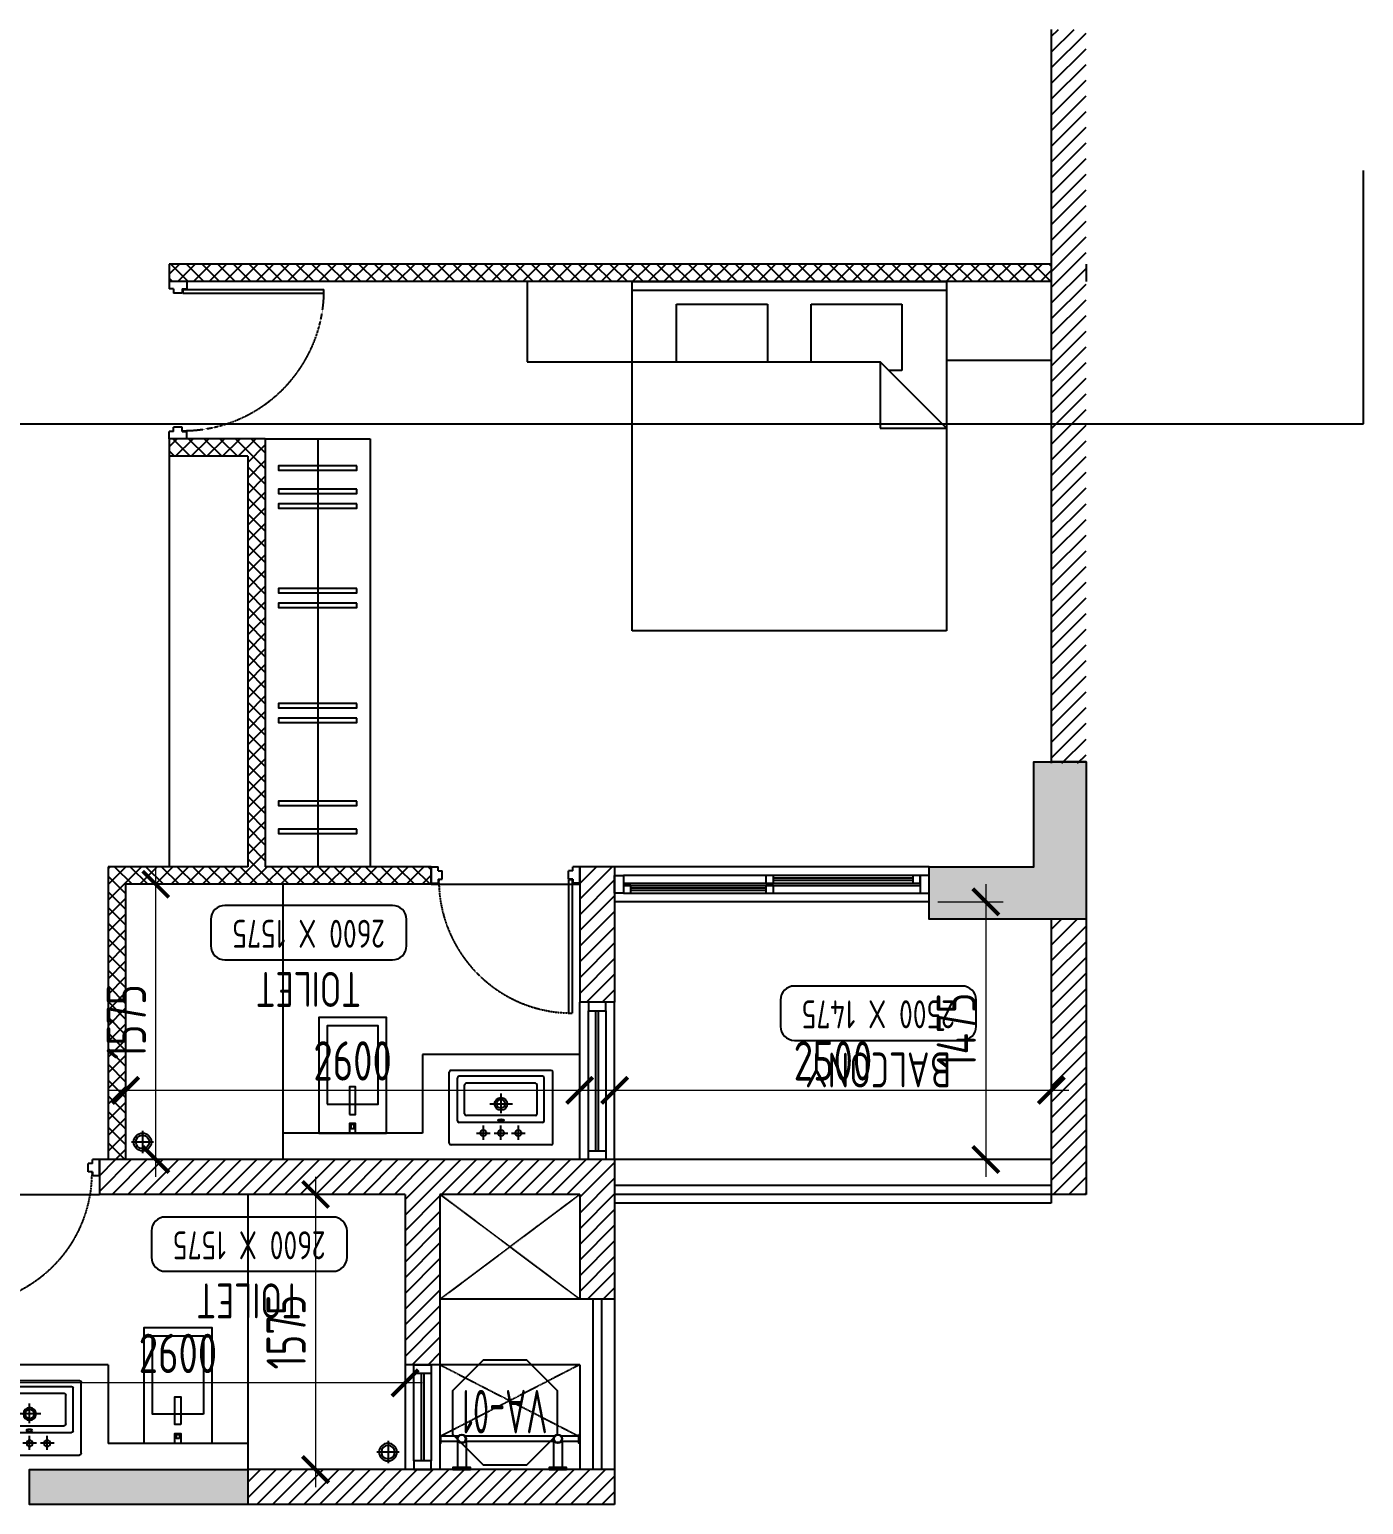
# Model space of a CAD drawing. Header units: millimetres. Extents: x -184691 to 158232, y -112569 to 33289.
# Drawn here: x 107968 to 115606, y -20239 to -11796 of the extents above; entities that cross this region are included whole.
import ezdxf
from ezdxf.enums import TextEntityAlignment as Align

# ---------------------------------------------------------------- set-up
doc = ezdxf.new("R2010")
doc.units = ezdxf.units.MM
doc.header["$LTSCALE"] = 10
doc.header["$PDMODE"] = 35
doc.header["$PDSIZE"] = 500
doc.linetypes.add('DASHED', pattern=[19.05, 12.7, -6.35])
doc.linetypes.add('HIDDEN', pattern=[9.525, 6.35, -3.175])
for name, color, linetype in [('07--DIM-1', 1, 'Continuous'), ('A--BLOCKWALL-1', 9, 'Continuous'), ('A--BLOCKWALL-2', 2, 'Continuous'), ('A--BLOCKWALL-3', 3, 'Continuous'), ('A--BLOCKWALL-HATCH', 8, 'Continuous'), ('A--CONCRETE-1', 9, 'Continuous'), ('A--DOWN', 34, 'Continuous'), ('A--FURNITURE-0', 253, 'Continuous'), ('A--FURNITURE-1', 9, 'Continuous'), ('A--GLAZING-0', 181, 'Continuous'), ('A--HANDRAIL-1', 9, 'Continuous'), ('A--HATCH-1', 8, 'Continuous'), ('A--SANITARY-0', 253, 'Continuous'), ('A--SHAFT-HIDDEN', 9, 'HIDDEN'), ('A--SPACENUMBER', 2, 'Continuous'), ('A--SPACENUMBER-1', 8, 'Continuous'), ('A--SPACEREF', 3, 'Continuous'), ('A--STELWRK-1', 9, 'Continuous'), ('A--Stucture', 9, 'Continuous'), ('A--TILING-1', 8, 'Continuous'), ('A--WINREF', 7, 'Continuous'), ('A--WINREF-1', 8, 'Continuous'), ('Typical floor Column Centre line$0$X-3rd Floor Column$0$A--COL250', 250, 'Continuous'), ('Typical floor Column Centre line$0$X-3rd Floor Column$0$A--CONCRETE-4', 4, 'Continuous')]:
    doc.layers.add(name, color=color, linetype=linetype)
doc.layers.add('A--STELWRK-2', color=2, linetype='Continuous', lineweight=25)
doc.styles.add('ISO', font='isocp2.shx', dxfattribs={"width": 0.8})
doc.dimstyles.new('A-DIM-100', dxfattribs={"dimscale": 100, "dimtxt": 2.25, "dimasz": 1.5, "dimexe": 1, "dimexo": 0.5, "dimgap": 0, "dimtad": 0, "dimdec": 0, "dimzin": 12, "dimdsep": 46, "dimtxsty": 'ISO', "dimblk": 'ARCHTICK', "dimcen": 1, "dimdle": 1, "dimclrd": 8, "dimclre": 8, "dimclrt": 256, "dimadec": 0, "dimazin": 3, "dimtfac": 1, "dimtdec": 0, "dimtmove": 1, "dimatfit": 2, "dimfxl": 1, "dimtvp": 0.75, "dimtolj": 1, "dimtzin": 12, "dimlwd": 18, "dimlwe": 18, "dimarcsym": 0})
pattern_1 = [(225, (110418.12, -6338.52), (44.90128, -44.90128), [])]
pattern_2 = [(225, (110418.12, -6338.52), (44.90128, -44.90128), []), (315, (110418.12, -6338.52), (44.90128, 44.90128), [])]

# ---------------------------------------------------------------- blocks, each defined once
blk = doc.blocks.new('A$C7FA855F9')
at = {"layer": 'A--FURNITURE-0', "linetype": 'Continuous'}
for p, q in [((900, 2000), (-900, 2000)), ((-900, 2000), (-900, 0)), ((900, 0), (900, 2000)), ((900, 840), (520, 460)), ((520, 840), (900, 840)), ((520, 460), (520, 840)), ((645, 510), (570, 510)), ((645, 130), (645, 510)), ((-900, 460), (520, 460)), ((-645, 460), (-645, 130)), ((-125, 130), (-125, 460)), ((125, 460), (125, 130)), ((-645, 130), (-125, 130)), ((125, 130), (645, 130)), ((-900, 50), (900, 50)), ((-900, 0), (900, 0))]:
    blk.add_line(p, q, dxfattribs=at)
blk = doc.blocks.new('A$C68464E93')
at = {"layer": 'A--BLOCKWALL-1'}
for p, q in [((600, 200), (0, 200)), ((600, 0), (0, 0))]:
    blk.add_line(p, q, dxfattribs=at)
at = {"layer": 'A--DOWN'}
for p, q in [((50, 150), (550, 150)), ((550, 50), (50, 50))]:
    blk.add_line(p, q, dxfattribs=at)
for points in [[(50, 50), (50, 150), (0, 150), (0, 50), (50, 50)], [(550, 50), (550, 150), (600, 150), (600, 50), (550, 50)]]:
    blk.add_lwpolyline(points, dxfattribs=at)
at = {"layer": 'A--GLAZING-0'}
for p, q in [((550, 107), (50, 107)), ((550, 93), (50, 93))]:
    blk.add_line(p, q, dxfattribs=at)
blk = doc.blocks.new('A$C76363F86-flat-10')
at = {"layer": 'A--SANITARY-0'}
for points in [[(0, -0.1932), (0, 0.1932), (-0.6627, 0.1932), (-0.6627, -0.1932)], [(-0.1667, -0.1461), (-0.1667, 0.1461), (-0.6157, 0.1461), (-0.6157, -0.1461)], [(-0.108, -0.0173), (-0.108, 0.0173), (-0.2664, 0.0173), (-0.2664, -0.0173)], [(0, -0.0173), (0, 0.0173), (-0.0567, 0.0173), (-0.0567, -0.0173)], [(-0.0269, -0.0093), (-0.0269, 0.0081), (-0.0504, 0.0081), (-0.0504, -0.0093)]]:
    blk.add_lwpolyline(points, close=True, dxfattribs=at)
blk = doc.blocks.new('A$C302618AE')
at = {"layer": 'A--SANITARY-0'}
for p, q in [((-286.6, 0), (286.6, 0)), ((-296.6, -10), (-296.6, -416.5)), ((-60.1, -67.5), (-138, -67.5)), ((-99.5, -30), (-99.5, -110.2)), ((40, -67.5), (-37.9, -67.5)), ((0.5, -30), (0.5, -110.2)), ((140.5, -67.5), (62.6, -67.5)), ((101.1, -30), (101.1, -110.2)), ((296.6, -10), (296.6, -416.5)), ((-247.4, -138.5), (-247.4, -382.6)), ((-237.4, -128.5), (240, -128.5)), ((-196.4, -167.7), (198.9, -167.7)), ((250, -138.5), (250, -382.6)), ((-206.4, -177.7), (-206.4, -343.3)), ((65.1, -236), (-64.9, -236)), ((-0.1, -182.6), (-0.1, -294.6)), ((208.9, -177.7), (208.9, -343.3)), ((-237.4, -392.6), (240, -392.6)), ((-196.4, -353.3), (198.9, -353.3)), ((-286.6, -426.5), (286.6, -426.5))]:
    blk.add_line(p, q, dxfattribs=at)
for centre, radius in [((-99.5, -67.5), 17.8), ((0.5, -67.5), 17.8), ((101.1, -67.5), 17.8), ((1.1, -234.9), 36.3), ((1.1, -234.7), 25)]:
    blk.add_circle(centre, radius, dxfattribs=at)
for centre, start, end in [((-286.6, -10), 90, 180), ((286.6, -10), 0, 90), ((-237.4, -138.5), 90, 180), ((-196.4, -177.7), 90, 180), ((198.9, -177.7), 0, 90), ((240, -138.5), 0, 90), ((-286.6, -416.5), 180, 270), ((-237.4, -382.6), 180, 270), ((-196.4, -343.3), 180, 270), ((198.9, -343.3), 270, 0), ((240, -382.6), 270, 0), ((286.6, -416.5), 270, 0)]:
    blk.add_arc(centre, 10, start, end, dxfattribs=at)
blk.add_ellipse((-0.1, -141.1), major_axis=(17.6, 0), ratio=0.318204, dxfattribs=at)
blk = doc.blocks.new('A$C704305AF')
at = {"layer": 'A--SANITARY-0'}
for p, q in [((0, 0.0635), (0, -0.0635)), ((0.0635, 0), (-0.0635, 0))]:
    blk.add_line(p, q, dxfattribs=at)
for major_axis, start_param, end_param in [((0, 0.0508), 3.141593, 9.424778), ((0, 0.0381), 6.283185307145827, 12.56637061432541)]:
    blk.add_ellipse((0, 0), major_axis=major_axis, ratio=1, start_param=start_param, end_param=end_param, dxfattribs=at)
blk = doc.blocks.new('A$C1CBF2325')
at = {"layer": 'A--DOWN'}
for p, q in [((100, 0), (0, 0)), ((0, 0), (0, -42)), ((100, 0), (100, -42)), ((25, -42), (0, -42)), ((25, -42), (25, -67)), ((75, -67), (25, -67)), ((75, -42), (75, -67)), ((75, -42), (100, -42)), ((78.8, -46.2), (78.8, -67)), ((78.8, -46.2), (886, -46.2)), ((78.8, -67), (886, -67)), ((886, -67), (886, -46.2)), ((75, -833), (25, -833)), ((25, -858), (25, -833)), ((75, -858), (75, -833)), ((25, -858), (0, -858)), ((0, -900), (0, -858)), ((100, -900), (0, -900)), ((75, -858), (100, -858)), ((100, -900), (100, -858))]:
    blk.add_line(p, q, dxfattribs=at)
at = {"layer": 'A--DOWN', "color": 8, "linetype": 'DASHED', "ltscale": 0.005}
blk.add_arc((78.8, -46.2), 807.5, 269.73187, 358.52905, dxfattribs=at)
blk = doc.blocks.new('A$C613641B0')
at = {"layer": 'A--BLOCKWALL-1'}
for p, q in [((0, 0), (-1800, 0)), ((0, -200), (-1800, -200))]:
    blk.add_line(p, q, dxfattribs=at)
at = {"layer": 'A--DOWN'}
for p, q in [((-50, -50), (-1750, -50)), ((-1750, -92.7), (-93, -92.7)), ((-1750, -107.3), (-50, -107.3)), ((-1750, -150), (-50, -150))]:
    blk.add_line(p, q, dxfattribs=at)
for points in [[(-1750, -50), (-1750, -150), (-1800, -150), (-1800, -50)], [(-934, -50), (-934, -92.7), (-891, -92.7), (-891, -50)], [(-93, -50), (-93, -92.7), (-50, -92.7), (-50, -50)], [(-50, -50), (-50, -150), (0, -150), (0, -50)], [(-1750, -107.3), (-1750, -150), (-1707, -150), (-1707, -107.3)], [(-934, -107.3), (-934, -150), (-891, -150), (-891, -107.3)]]:
    blk.add_lwpolyline(points, close=True, dxfattribs=at)
at = {"layer": 'A--GLAZING-0'}
for p, q in [((-93, -64.4), (-891, -64.4)), ((-93, -78.4), (-891, -78.4)), ((-934, -121.6), (-1707, -121.6)), ((-934, -135.6), (-1707, -135.6))]:
    blk.add_line(p, q, dxfattribs=at)
blk = doc.blocks.new('SPACE')
at = {"layer": 'A--SPACENUMBER-1'}
blk.add_lwpolyline([(-600, 0), (600, 0, 0.414213562), (700, 100), (700, 288.5, 0.414213562), (600, 388.5), (-600, 388.5, 0.414213562), (-700, 288.5), (-700, 100, 0.414213562), (-600, 0, -0.052514465)], format="xyb", dxfattribs=at)
at = {"layer": 'A--SPACENUMBER', "style": 'ISO', "width": 0.8, "flags": 4}
blk.add_attdef('01', text='', height=250, dxfattribs=at).set_placement((0.455, 202.41), align=Align.MIDDLE)
at = {"layer": 'A--SPACEREF', "style": 'ISO', "width": 0.8, "flags": 4}
blk.add_attdef('S', text='', height=300, dxfattribs=at).set_placement((1.35, 474.975), align=Align.CENTER)
blk = doc.blocks.new('AL-OP')
at = {"layer": 'A--WINREF-1'}
blk.add_lwpolyline([(-124.3, 300), (-300, 124.3), (-300, -124.3), (-124.3, -300), (124.3, -300), (300, -124.3), (300, 124.3), (124.3, 300)], close=True, dxfattribs=at)
at = {"layer": 'A--WINREF', "style": 'ISO', "width": 0.6}
blk.add_attdef('AL-OP', text='', height=250, dxfattribs=at).set_placement((3.2, -4.8), align=Align.MIDDLE)
blk = doc.blocks.new('A$C3A434446')
at = {"layer": 'A--STELWRK-1', "color": 1}
for p, q in [((110, 939), (110, 1089)), ((160, 939), (160, 1089)), ((660, 939), (660, 1089)), ((710, 939), (710, 1089)), ((15, 939), (115, 939)), ((155, 939), (665, 939)), ((705, 939), (805, 939)), ((15, 909), (115, 909)), ((155, 909), (665, 909)), ((705, 909), (805, 909))]:
    blk.add_line(p, q, dxfattribs=at)
at = {"layer": 'A--STELWRK-1'}
for points in [[(85.4, 1099), (85.4, 1089), (185.4, 1089), (185.4, 1099)], [(635.4, 1099), (635.4, 1089), (735.4, 1089), (735.4, 1099)], [(15, 899), (10, 899), (10, 949), (15, 949)], [(805, 899), (810, 899), (810, 949), (805, 949)]]:
    blk.add_lwpolyline(points, close=True, dxfattribs=at)
at = {"layer": 'A--STELWRK-2'}
for centre, radius in [((135, 924), 25), ((135, 924), 22), ((685, 924), 25), ((685, 924), 22)]:
    blk.add_circle(centre, radius, dxfattribs=at)
blk = doc.blocks.new('A$C6931329F')
at = {"layer": 'A--BLOCKWALL-1'}
for p, q in [((0, 900), (0, 0)), ((200, 900), (200, 0))]:
    blk.add_line(p, q, dxfattribs=at)
at = {"layer": 'A--DOWN'}
for p, q in [((50, 50), (50, 850)), ((150, 850), (150, 50))]:
    blk.add_line(p, q, dxfattribs=at)
for points in [[(150, 850), (50, 850), (50, 900), (150, 900), (150, 850)], [(150, 50), (50, 50), (50, 0), (150, 0), (150, 50)]]:
    blk.add_lwpolyline(points, dxfattribs=at)
at = {"layer": 'A--GLAZING-0'}
for p, q in [((93, 850), (93, 50)), ((107, 850), (107, 50))]:
    blk.add_line(p, q, dxfattribs=at)
blk = doc.blocks.new('_ArchTick')
at = {"color": 0, "const_width": 0.15}
blk.add_lwpolyline([(-0.5, -0.5), (0.5, 0.5)], dxfattribs=at)
blk = doc.blocks.new('*D364')
at = {"layer": '07--DIM-1', "color": 8, "lineweight": 18}
for p, q in [((107518.1, -19988.5), (107518.1, -19442.4)), ((110118.1, -19988.5), (110118.1, -19442.4)), ((110218.1, -19542.4), (107418.1, -19542.4))]:
    blk.add_line(p, q, dxfattribs=at)
at = {"layer": 'Defpoints', "color": 0}
for p in [(107518.1, -19542.4), (107518.1, -20038.5), (110118.1, -20038.5)]:
    blk.add_point(p, dxfattribs=at)
at = {"layer": '07--DIM-1', "color": 8, "lineweight": 18, "xscale": 150, "yscale": 150, "zscale": 150, "rotation": 180}
blk.add_blockref('_ArchTick', (107518.1, -19542.4), dxfattribs=at)
at = {"layer": '07--DIM-1', "color": 8, "lineweight": 18, "xscale": 150, "yscale": 150, "zscale": 150}
blk.add_blockref('_ArchTick', (110118.1, -19542.4), dxfattribs=at)
at = {"layer": '07--DIM-1', "insert": (108818.1, -19373.6), "char_height": 225, "attachment_point": 5, "style": 'ISO'}
blk.add_mtext('\\A1;2600', dxfattribs=at)
blk = doc.blocks.new('*D365')
at = {"layer": '07--DIM-1', "color": 8, "lineweight": 18}
for p, q in [((109606.1, -18363.5), (109606.1, -20138.5)), ((110068.1, -18463.5), (109506.1, -18463.5)), ((110068.1, -20038.5), (109506.1, -20038.5))]:
    blk.add_line(p, q, dxfattribs=at)
at = {"layer": 'Defpoints', "color": 0}
for p in [(110118.1, -18463.5), (109606.1, -20038.5), (110118.1, -20038.5)]:
    blk.add_point(p, dxfattribs=at)
at = {"layer": '07--DIM-1', "color": 8, "lineweight": 18, "xscale": 150, "yscale": 150, "zscale": 150}
for p, rotation in [((109606.1, -18463.5), 90), ((109606.1, -20038.5), 270)]:
    blk.add_blockref('_ArchTick', p, dxfattribs=dict(at, rotation=rotation))
at = {"layer": '07--DIM-1', "insert": (109437.4, -19251), "char_height": 225, "attachment_point": 5, "rotation": 90, "style": 'ISO'}
blk.add_mtext('\\A1;1575', dxfattribs=at)
blk = doc.blocks.new('*D366')
at = {"layer": '07--DIM-1', "color": 8, "lineweight": 18}
for p, q in [((111318.1, -18147.1), (111318.1, -17768.2)), ((113818.1, -18147.1), (113818.1, -17768.2)), ((113918.1, -17868.2), (111218.1, -17868.2))]:
    blk.add_line(p, q, dxfattribs=at)
at = {"layer": 'Defpoints', "color": 0}
for p in [(111318.1, -17868.2), (111318.1, -18197.1), (113818.1, -18197.1)]:
    blk.add_point(p, dxfattribs=at)
at = {"layer": '07--DIM-1', "color": 8, "lineweight": 18, "xscale": 150, "yscale": 150, "zscale": 150, "rotation": 180}
blk.add_blockref('_ArchTick', (111318.1, -17868.2), dxfattribs=at)
at = {"layer": '07--DIM-1', "color": 8, "lineweight": 18, "xscale": 150, "yscale": 150, "zscale": 150}
blk.add_blockref('_ArchTick', (113818.1, -17868.2), dxfattribs=at)
at = {"layer": '07--DIM-1', "insert": (112568.1, -17699.4), "char_height": 225, "attachment_point": 5, "style": 'ISO'}
blk.add_mtext('\\A1;2500', dxfattribs=at)
blk = doc.blocks.new('*D367')
at = {"layer": '07--DIM-1', "color": 8, "lineweight": 18}
for p, q in [((108518.1, -18059.6), (108518.1, -17768.2)), ((111118.1, -18059.6), (111118.1, -17768.2)), ((111218.1, -17868.2), (108418.1, -17868.2))]:
    blk.add_line(p, q, dxfattribs=at)
at = {"layer": 'Defpoints', "color": 0}
for p in [(108518.1, -17868.2), (108518.1, -18109.6), (111118.1, -18109.6)]:
    blk.add_point(p, dxfattribs=at)
at = {"layer": '07--DIM-1', "color": 8, "lineweight": 18, "xscale": 150, "yscale": 150, "zscale": 150, "rotation": 180}
blk.add_blockref('_ArchTick', (108518.1, -17868.2), dxfattribs=at)
at = {"layer": '07--DIM-1', "color": 8, "lineweight": 18, "xscale": 150, "yscale": 150, "zscale": 150}
blk.add_blockref('_ArchTick', (111118.1, -17868.2), dxfattribs=at)
at = {"layer": '07--DIM-1', "insert": (109818.1, -17699.4), "char_height": 225, "attachment_point": 5, "style": 'ISO'}
blk.add_mtext('\\A1;2600', dxfattribs=at)
blk = doc.blocks.new('*D368')
at = {"layer": '07--DIM-1', "color": 8, "lineweight": 18}
for p, q in [((108691.1, -18363.5), (108691.1, -16588.5)), ((108568.1, -16688.5), (108791.1, -16688.5)), ((108568.1, -18263.5), (108791.1, -18263.5))]:
    blk.add_line(p, q, dxfattribs=at)
at = {"layer": 'Defpoints', "color": 0}
for p in [(108518.1, -16688.5), (108691.1, -16688.5), (108518.1, -18263.5)]:
    blk.add_point(p, dxfattribs=at)
at = {"layer": '07--DIM-1', "color": 8, "lineweight": 18, "xscale": 150, "yscale": 150, "zscale": 150}
for p, rotation in [((108691.1, -16688.5), 90), ((108691.1, -18263.5), 270)]:
    blk.add_blockref('_ArchTick', p, dxfattribs=dict(at, rotation=rotation))
at = {"layer": '07--DIM-1', "insert": (108522.4, -17476), "char_height": 225, "attachment_point": 5, "rotation": 90, "style": 'ISO'}
blk.add_mtext('\\A1;1575', dxfattribs=at)
blk = doc.blocks.new('*D370')
at = {"layer": '07--DIM-1', "color": 8, "lineweight": 18}
for p, q in [((113443.3, -16688.5), (113443.3, -18363.5)), ((113168.1, -16788.5), (113543.3, -16788.5)), ((113128.9, -18263.5), (113543.3, -18263.5))]:
    blk.add_line(p, q, dxfattribs=at)
at = {"layer": 'Defpoints', "color": 0}
for p in [(113118.1, -16788.5), (113078.9, -18263.5), (113443.3, -18263.5)]:
    blk.add_point(p, dxfattribs=at)
at = {"layer": '07--DIM-1', "color": 8, "lineweight": 18, "xscale": 150, "yscale": 150, "zscale": 150}
for p, rotation in [((113443.3, -16788.5), 90), ((113443.3, -18263.5), 270)]:
    blk.add_blockref('_ArchTick', p, dxfattribs=dict(at, rotation=rotation))
at = {"layer": '07--DIM-1', "insert": (113274.6, -17526), "char_height": 225, "attachment_point": 5, "rotation": 90, "style": 'ISO'}
blk.add_mtext('\\A1;1475', dxfattribs=at)

msp = doc.modelspace()

# ---------------------------------------------------------------- hatches: boundary and pattern name
at = {"layer": 'A--BLOCKWALL-HATCH'}
h = msp.add_hatch(dxfattribs=at)
h.set_pattern_fill('ANSI37', color=256, scale=20, angle=180, style=0)
h.set_pattern_definition(pattern_2)
h.paths.add_polyline_path([(113818.1, -13138.5), (113818.1, -13238.5), (108768.1, -13238.5), (108768.1, -13138.5)])
h = msp.add_hatch(dxfattribs=at)
h.set_pattern_fill('ANSI37', color=256, scale=20, angle=180, style=0)
h.set_pattern_definition(pattern_2)
h.paths.add_polyline_path([(108518.1, -18263.5), (108418.1, -18263.5), (108418.1, -16588.5), (109218.1, -16588.5), (109218.1, -15463.5), (109218.1, -15363.5), (109218.1, -14238.5), (108768.1, -14238.5), (108768.1, -14138.5), (109318.1, -14138.5), (109318.1, -16588.5), (110268.1, -16588.5), (110268.1, -16688.5), (108518.1, -16688.5)])
at = {"layer": 'A--HATCH-1'}
h = msp.add_hatch(dxfattribs=at)
h.set_pattern_fill('ANSI31', color=256, scale=20, angle=180, style=0)
h.set_pattern_definition([(225, (110418.12, -6345.726), (44.9013, -44.9013), [])])
h.paths.add_polyline_path([(114018.1, -11795.7), (113818.1, -11795.7), (113818.1, -15995.7), (114018.1, -15995.7)])
h = msp.add_hatch(dxfattribs=at)
h.set_pattern_fill('ANSI31', color=256, scale=20, angle=180, style=0)
h.set_pattern_definition(pattern_1)
h.paths.add_polyline_path([(111318.1, -16588.5), (111118.1, -16588.5), (111118.1, -17363.5), (111318.1, -17363.5)])
h = msp.add_hatch(dxfattribs=at)
h.set_pattern_fill('ANSI31', color=256, scale=20, angle=180, style=0)
h.set_pattern_definition(pattern_1)
h.paths.add_polyline_path([(114018.1, -18463.5), (113818.1, -18463.5), (113818.1, -16888.5), (114018.1, -16888.5)])
h = msp.add_hatch(dxfattribs=at)
h.set_pattern_fill('ANSI31', color=256, scale=20, angle=180, style=0)
h.set_pattern_definition(pattern_1)
h.paths.add_polyline_path([(108368.1, -18263.5), (108368.1, -18463.5), (110118.1, -18463.5), (110118.1, -19438.5), (110318.1, -19438.5), (110318.1, -18463.5), (111118.1, -18463.5), (111118.1, -19063.5), (111318.1, -19063.5), (111318.1, -18263.5)])
h = msp.add_hatch(dxfattribs=at)
h.set_pattern_fill('ANSI31', color=256, scale=20, angle=180, style=0)
h.set_pattern_definition(pattern_1)
h.paths.add_polyline_path([(111318.1, -20038.5), (109218.1, -20038.5), (109218.1, -20238.5), (111318.1, -20238.5)])
at = {"layer": 'Typical floor Column Centre line$0$X-3rd Floor Column$0$A--COL250'}
h = msp.add_hatch(color=256, dxfattribs=at)
h.dxf.hatch_style = 1
h.paths.add_polyline_path([(113718.1, -16588.5), (113118.1, -16588.5), (113118.1, -16888.5), (114018.1, -16888.5), (114018.1, -15988.5), (113718.1, -15988.5)])
h = msp.add_hatch(color=256, dxfattribs=at)
h.dxf.hatch_style = 1
h.paths.add_polyline_path([(109218.1, -20238.5), (107968.1, -20238.5), (107968.1, -20038.5), (109218.1, -20038.5)])

# ---------------------------------------------------------------- linework, layer by layer
for p, q in [((115605.7, -14053), (115605.7, -12602.5)), ((113218.1, -13238.5), (113218.1, -13688.5)), ((101700.8, -14053), (115605.7, -14053))]:
    msp.add_line(p, q)
at = {"layer": 'A--BLOCKWALL-1'}
msp.add_line((113818.1, -18263.5), (111318.1, -18263.5), dxfattribs=at)
at = {"layer": 'A--BLOCKWALL-2'}
for p, q in [((108768.1, -13138.5), (108768.1, -13238.5)), ((113818.1, -13138.5), (108768.1, -13138.5)), ((113818.1, -13138.5), (113818.1, -13238.5)), ((114018.1, -13138.5), (114018.1, -13238.5)), ((113818.1, -13238.5), (108768.1, -13238.5)), ((108768.1, -14138.5), (108768.1, -14238.5)), ((109318.1, -14138.5), (108768.1, -14138.5)), ((109318.1, -14138.5), (109318.1, -16588.5)), ((109218.1, -14238.5), (108768.1, -14238.5)), ((109218.1, -14238.5), (109218.1, -15363.5)), ((109218.1, -15363.5), (109218.1, -15463.5)), ((109218.1, -15463.5), (109218.1, -16588.5)), ((108418.1, -16588.5), (108418.1, -18263.5)), ((109218.1, -16588.5), (108418.1, -16588.5)), ((110268.1, -16588.5), (109318.1, -16588.5)), ((110268.1, -16588.5), (110268.1, -16688.5)), ((108518.1, -16688.5), (108518.1, -18263.5)), ((110268.1, -16688.5), (108518.1, -16688.5)), ((114018.1, -17138.5), (114018.1, -17238.5)), ((108518.1, -18263.5), (108418.1, -18263.5))]:
    msp.add_line(p, q, dxfattribs=at)
at = {"layer": 'A--BLOCKWALL-3'}
for p, q in [((113818.1, -11795.7), (113818.1, -15995.7)), ((114018.1, -15988.5), (113818.1, -15988.5)), ((111118.1, -16588.5), (111118.1, -17363.5)), ((111318.1, -16588.5), (111118.1, -16588.5)), ((111318.1, -16588.5), (111318.1, -17363.5)), ((114018.1, -16588.5), (114018.1, -16788.5)), ((113818.1, -16888.5), (113818.1, -18463.5)), ((114018.1, -16888.5), (113818.1, -16888.5)), ((114018.1, -16888.5), (114018.1, -18463.5)), ((111318.1, -17363.5), (111118.1, -17363.5)), ((108368.1, -18263.5), (108368.1, -18463.5)), ((111318.1, -18263.5), (108368.1, -18263.5)), ((111318.1, -18263.5), (111318.1, -19063.5)), ((110118.1, -18463.5), (108368.1, -18463.5)), ((110118.1, -18463.5), (110118.1, -19438.5)), ((110318.1, -18463.5), (110318.1, -19438.5)), ((111118.1, -18463.5), (110318.1, -18463.5)), ((111118.1, -18463.5), (111118.1, -19063.5)), ((114018.1, -18463.5), (113818.1, -18463.5)), ((111318.1, -19063.5), (111118.1, -19063.5)), ((110318.1, -19438.5), (110118.1, -19438.5)), ((109218.1, -20038.5), (109218.1, -20238.5)), ((111318.1, -20038.5), (109218.1, -20038.5)), ((111318.1, -20038.5), (111318.1, -20238.5)), ((111318.1, -20238.5), (109218.1, -20238.5))]:
    msp.add_line(p, q, dxfattribs=at)
at = {"layer": 'A--CONCRETE-1'}
for p, q in [((111118.1, -19063.5), (110318.1, -19063.5)), ((111318.1, -19063.5), (111318.1, -20038.5)), ((111118.1, -19438.5), (110318.1, -19438.5)), ((111118.1, -19438.5), (111118.1, -20038.5))]:
    msp.add_line(p, q, dxfattribs=at)
at = {"layer": 'A--FURNITURE-0'}
for p, q in [((110818.1, -13238.5), (110818.1, -13698.5)), ((110818.1, -13698.5), (111418.1, -13698.5)), ((113218.1, -13688.5), (113818.1, -13688.5)), ((108768.1, -14238.5), (108768.1, -16588.5))]:
    msp.add_line(p, q, dxfattribs=at)
at = {"layer": 'A--FURNITURE-1'}
for p, q in [((109318.1, -14138.5), (109918.1, -14138.5)), ((109618.1, -14138.5), (109618.1, -16588.5)), ((109918.1, -14138.5), (109918.1, -16588.5))]:
    msp.add_line(p, q, dxfattribs=at)
at = {"layer": 'A--FURNITURE-1', "elevation": 0}
for points in [[(109843.1, -14292.9), (109393.1, -14292.9), (109393.1, -14317.9), (109843.1, -14317.9), (109843.1, -14292.9)], [(109843.1, -14426.7), (109393.1, -14426.7), (109393.1, -14451.7), (109843.1, -14451.7), (109843.1, -14426.7)], [(109843.1, -14510.5), (109393.1, -14510.5), (109393.1, -14535.5), (109843.1, -14535.5), (109843.1, -14510.5)], [(109843.1, -14996.1), (109393.1, -14996.1), (109393.1, -15021.1), (109843.1, -15021.1), (109843.1, -14996.1)], [(109843.1, -15079.9), (109393.1, -15079.9), (109393.1, -15104.9), (109843.1, -15104.9), (109843.1, -15079.9)], [(109843.1, -15653.2), (109393.1, -15653.2), (109393.1, -15678.2), (109843.1, -15678.2), (109843.1, -15653.2)], [(109843.1, -15737), (109393.1, -15737), (109393.1, -15762), (109843.1, -15762), (109843.1, -15737)], [(109843.1, -16211.9), (109393.1, -16211.9), (109393.1, -16236.9), (109843.1, -16236.9), (109843.1, -16211.9)], [(109843.1, -16373), (109393.1, -16373), (109393.1, -16398), (109843.1, -16398), (109843.1, -16373)]]:
    msp.add_lwpolyline(points, dxfattribs=at)
at = {"layer": 'A--HANDRAIL-1', "color": 1}
for p, q in [((113818.1, -18413.5), (111318.1, -18413.5)), ((113818.1, -18463.5), (111318.1, -18463.5))]:
    msp.add_line(p, q, dxfattribs=at)
at = {"layer": 'A--SHAFT-HIDDEN', "ltscale": 0.01}
for p, q in [((110318.1, -19063.5), (111118.1, -18463.5)), ((111118.1, -19063.5), (110318.1, -18463.5)), ((110318.1, -19438.5), (111113.1, -19847.5)), ((111118.1, -19438.5), (110323.1, -19847.5))]:
    msp.add_line(p, q, dxfattribs=at)
at = {"layer": 'A--STELWRK-1', "color": 1}
for p, q in [((111193.1, -19063.5), (111193.1, -20038.5)), ((111243.1, -19063.5), (111243.1, -20038.5))]:
    msp.add_line(p, q, dxfattribs=at)
at = {"layer": 'A--Stucture', "linetype": 'Continuous', "ltscale": 0.5}
for p, q in [((113818.1, -18463.5), (113818.1, -18513.5)), ((113818.1, -18513.5), (111318.1, -18513.5))]:
    msp.add_line(p, q, dxfattribs=at)
at = {"layer": 'A--TILING-1'}
for p, q in [((109418.1, -16688.5), (109418.1, -18263.5)), ((110268.1, -16688.5), (111118.1, -16688.5)), ((110218.1, -17663.5), (110218.1, -18113.5)), ((111118.1, -17663.5), (110218.1, -17663.5)), ((110218.1, -18113.5), (109418.1, -18113.5)), ((107518.1, -18463.5), (108368.1, -18463.5)), ((109218.1, -18463.5), (109218.1, -20038.5)), ((108418.1, -19438.5), (107518.1, -19438.5)), ((108418.1, -19438.5), (108418.1, -19888.5)), ((109218.1, -19888.5), (108418.1, -19888.5))]:
    msp.add_line(p, q, dxfattribs=at)
at = {"layer": 'Typical floor Column Centre line$0$X-3rd Floor Column$0$A--CONCRETE-4', "elevation": 0}
for points in [[(114018.1, -16888.5), (113118.1, -16888.5), (113118.1, -16588.5), (113718.1, -16588.5), (113718.1, -15988.5), (114018.1, -15988.5)], [(109218.1, -20238.5), (107968.1, -20238.5), (107968.1, -20038.5), (109218.1, -20038.5)]]:
    msp.add_lwpolyline(points, close=True, dxfattribs=at)

# ---------------------------------------------------------------- block references
at = {"rotation": 180}
for name, p in [('A$C6931329F', (111318.1, -17363.5)), ('A$C3A434446', (111128.1, -18938.5))]:
    msp.add_blockref(name, p, dxfattribs=at)
at = {"layer": 'A--DOWN', "extrusion": (0, 0, -1), "xscale": -1, "zscale": -1}
msp.add_blockref('A$C1CBF2325', (-108768.1, -13238.5), dxfattribs=at)
at = {"layer": 'A--DOWN', "yscale": 0.9444444444452529, "zscale": 0.9444444444443834}
for p, xscale, rotation in [((111118.1, -16588.5), 0.9444444444452529, 270), ((107518.1, -18263.5), -0.9444444444452529, 90)]:
    msp.add_blockref('A$C1CBF2325', p, dxfattribs=dict(at, xscale=xscale, rotation=rotation))
at = {"layer": 'A--DOWN'}
msp.add_blockref('A$C613641B0', (113118.1, -16588.5), dxfattribs=at)
at = {"layer": 'A--DOWN', "extrusion": (0, 0, -1), "xscale": -1, "zscale": -1, "rotation": 270}
msp.add_blockref('A$C68464E93', (-110318.1, -20038.5), dxfattribs=at)
at = {"layer": 'A--FURNITURE-0', "xscale": -1, "rotation": 180}
msp.add_blockref('A$C7FA855F9', (112318.1, -13238.5), dxfattribs=at)
at = {"layer": 'A--SANITARY-0', "yscale": 1000, "zscale": 1000}
for name, p, xscale, rotation in [('A$C76363F86-flat-10', (109818.1, -18113.5), 1000, 270), ('A$C704305AF', (108615.5, -18163.5), 1000, 90), ('A$C76363F86-flat-10', (108818.1, -19888.5), -1000, 90), ('A$C704305AF', (110020.8, -19938.5), -1000, 270)]:
    msp.add_blockref(name, p, dxfattribs=dict(at, xscale=xscale, rotation=rotation))
at = {"layer": 'A--SANITARY-0', "ltscale": 19, "rotation": 180}
msp.add_blockref('A$C302618AE', (110668.1, -18180.3), dxfattribs=at)
at = {"layer": 'A--SANITARY-0', "ltscale": 19, "xscale": -1, "rotation": 180}
msp.add_blockref('A$C302618AE', (107968.1, -19955.3), dxfattribs=at)
at = {"layer": 'A--SPACEREF'}
ref = msp.add_blockref('SPACE', (109566.4, -16809.8), dxfattribs=dict(at, xscale=0.7999999999883585, yscale=0.8000000000029104, zscale=0.8, rotation=180))
ref.add_attrib('01', '2600 X 1575', dxfattribs={"layer": 'A--SPACENUMBER', "height": 160, "rotation": 180, "style": 'ISO', "width": 0.8, "flags": 4}).set_placement((109565.8, -16971.7), align=Align.MIDDLE)
ref.add_attrib('S', 'TOILET', dxfattribs={"height": 200, "rotation": 180, "style": 'ISO', "width": 0.8, "flags": 4}).set_placement((109565.1, -17189.8), align=Align.CENTER)
ref = msp.add_blockref('SPACE', (112827.8, -17270.9), dxfattribs=dict(at, xscale=0.7999999999883585, yscale=0.8000000000029104, zscale=0.8, rotation=180))
ref.add_attrib('01', '2500 X 1475', dxfattribs={"layer": 'A--SPACENUMBER', "height": 160, "rotation": 180, "style": 'ISO', "width": 0.8, "flags": 4}).set_placement((112827.2, -17432.8), align=Align.MIDDLE)
ref.add_attrib('S', 'BALCONY', dxfattribs={"height": 200, "rotation": 180, "style": 'ISO', "width": 0.8, "flags": 4}).set_placement((112826.5, -17650.8), align=Align.CENTER)
ref = msp.add_blockref('SPACE', (109226, -18592.9), dxfattribs=dict(at, xscale=0.7999999999883585, yscale=0.8000000000029104, zscale=0.8, rotation=180))
ref.add_attrib('01', '2600 X 1575', dxfattribs={"layer": 'A--SPACENUMBER', "height": 160, "rotation": 180, "style": 'ISO', "width": 0.8, "flags": 4}).set_placement((109225.5, -18754.8), align=Align.MIDDLE)
ref.add_attrib('S', 'TOILET', dxfattribs={"height": 200, "rotation": 180, "style": 'ISO', "width": 0.8, "flags": 4}).set_placement((109224.8, -18972.8), align=Align.CENTER)
at = {"layer": 'A--WINREF', "rotation": 180}
msp.add_blockref('AL-OP', (110690.4, -19711.7), dxfattribs=at).add_auto_attribs({'AL-OP': 'VA-01'})

# ---------------------------------------------------------------- dimensions: what is measured, and where the dimension line sits
at = {"layer": '07--DIM-1'}
for base, p1, p2, angle, picture, middle in [((108691.1, -16688.5), (108518.1, -18263.5), (108518.1, -16688.5), 270, '*D368', (108522.4, -17476)), ((113443.3, -18263.5), (113118.1, -16788.5), (113078.9, -18263.5), 270, '*D370', (113274.6, -17526)), ((107518.1, -19542.4), (110118.1, -20038.5), (107518.1, -20038.5), 180, '*D364', (108818.1, -19373.6))]:
    dim = msp.add_linear_dim(base=base, p1=p1, p2=p2, angle=angle, dimstyle='A-DIM-100', dxfattribs=at)
    dim.commit()
    dim.dimension.update_dxf_attribs({"geometry": picture, "text_midpoint": middle})
for p1, p2, distance, picture, middle in [((111118.1, -18109.6), (108518.1, -18109.6), -241.4, '*D367', (109818.1, -17699.4)), ((113818.1, -18197.1), (111318.1, -18197.1), -328.9, '*D366', (112568.1, -17699.4)), ((110118.1, -18463.5), (110118.1, -20038.5), -512, '*D365', (109437.4, -19251))]:
    dim = msp.add_aligned_dim(p1=p1, p2=p2, distance=distance, dimstyle='A-DIM-100', dxfattribs=at)
    dim.commit()
    dim.dimension.update_dxf_attribs({"geometry": picture, "text_midpoint": middle})

doc.saveas('drawing.dxf')
